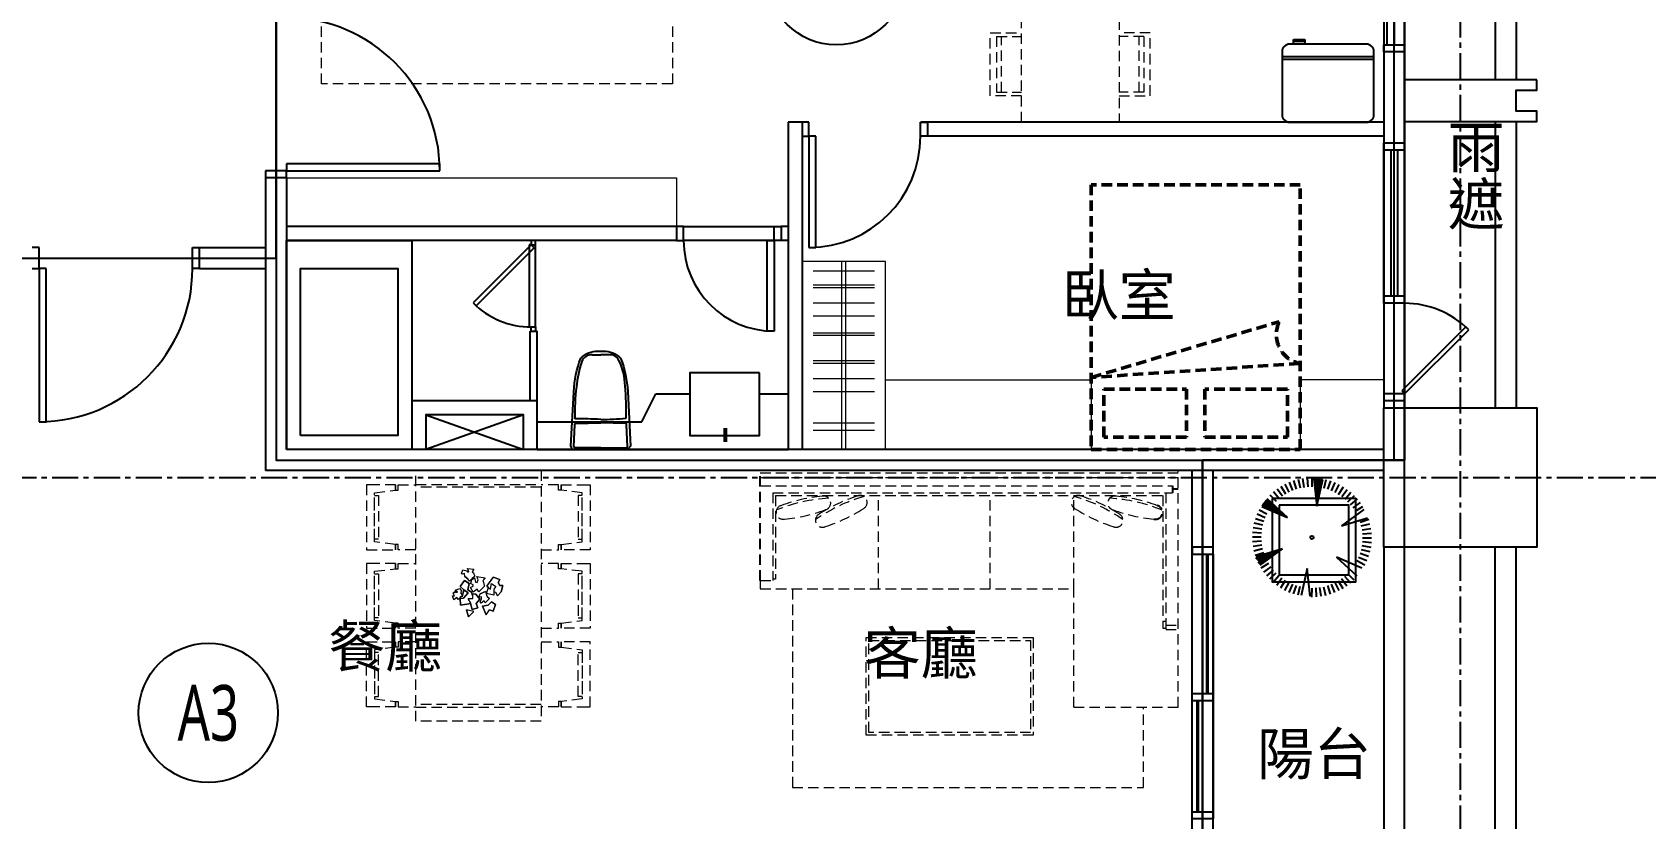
# Model space of a CAD drawing. Header units: millimetres. Extents: x -3377 to 119122, y -22007 to 15479.
# Drawn here: x 41881 to 43039, y 9084 to 9649 of the extents above; entities that cross this region are included whole.
import ezdxf
from ezdxf.enums import TextEntityAlignment as Align

# ---------------------------------------------------------------- set-up
doc = ezdxf.new("R2010")
doc.units = ezdxf.units.MM
doc.header["$LTSCALE"] = 150
doc.header["$MEASUREMENT"] = 0
for name, pattern in [('11', [0.15, 0.1, -0.05]), ('CENTER', [2, 1.25, -0.25, 0.25, -0.25]), ('HIDDEN', [0.375, 0.25, -0.125])]:
    doc.linetypes.add(name, pattern=pattern)
doc.layers.get('0').update_dxf_attribs({"plot": 0})
for name, color, linetype, plot in [('AREA', 3, 'Continuous', False), ('FUNITURE', 9, 'Continuous', False), ('S-ARCH', 252, 'Continuous', False)]:
    doc.layers.add(name, color=color, linetype=linetype, plot=plot)
for name, color, linetype in [('area3', 7, 'HIDDEN'), ('COL', 1, 'Continuous'), ('GRID', 5, 'CENTER'), ('OPEN', 4, 'Continuous'), ('PLANT', 3, 'Continuous'), ('SYM', 3, 'Continuous'), ('TEXT', 2, 'Continuous'), ('TOIL', 6, 'Continuous'), ('WALL', 2, 'Continuous'), ('WALL2', 3, 'Continuous'), ('WALL3', 4, 'Continuous'), ('景觀', 8, 'Continuous')]:
    doc.layers.add(name, color=color, linetype=linetype)
doc.styles.add('C1', font='', dxfattribs={"bigfont": 'japanese.shx'})
doc.styles.add('HH', font='')
doc.styles.add('HHV', font='')
doc.styles.get('C1').set_extended_font_data('微軟正黑體')
doc.styles.get('HH').set_extended_font_data('Microsoft JhengHei')
doc.styles.get('HHV').set_extended_font_data('@微軟正黑體')

# ---------------------------------------------------------------- blocks, each defined once
blk = doc.blocks.new('A$C69764756')
at = {"color": 252}
for p, q in [((1960, -139.5), (1960, -309.5)), ((1975, -139.5), (1975, -309.5)), ((1960, -339.5), (1960, -545)), ((1975, -339.5), (1975, -545)), ((1262.5, -550), (1192.5, -575)), ((1192.5, -550), (1262.5, -575))]:
    blk.add_line(p, q, dxfattribs=at)
for points in [[(1960, -1120), (1960, -645)], [(1975, -1120), (1975, -645)]]:
    blk.add_lwpolyline(points, dxfattribs=at)
at = {"layer": 'AREA', "color": 252}
blk.add_lwpolyline([(-872.5, -77.5), (-872.5, -347.5), (-792.5, -347.5), (-792.5, -1212.5), (-237.5, -1212.5), (-237.5, -1167.5), (352.5, -1167.5), (352.5, -827.5), (612.5, -827.5), (612.5, -852.5), (612.5, -1127.5), (770, -1127.5), (880, -1127.5), (880, -1212.5), (1887.5, -1212.5), (1887.5, -892.5), (1750, -892.5), (1750, -582.5), (1887.5, -582.5), (1887.5, -77.5)], dxfattribs=at)
for points in [[(1517.5, -77.5), (1517.5, 132.5), (1085, 132.5), (1085, -7.5), (1085, -437.5), (1085, -575), (1085, -582.5), (1750, -582.5), (1887.5, -582.5), (1887.5, -77.5), (1702.5, -77.5)], [(1895, -582.5), (1895, -545), (1895, -545), (1895, -80.00005), (1895, -80.00005), (1895, -70), (1702.5, -70), (1702.5, 132.5), (1085, 132.5), (1085, -582.5), (1895, -582.5), (1895, -545)], [(212.5, -92.5), (82.5, -92.5), (82.5, -7.5), (-142.5, -7.5), (-142.5, -447.5), (82.5, -447.5), (82.5, -422.5), (82.5, -317.5), (352.5, -317.5), (567.5, -317.5), (845, -317.5), (845, -437.5), (1085, -437.5), (1085, -7.5), (845, -7.5), (845, -92.5)], [(1895, -582.5), (1750, -582.5), (1750, -892.5), (1895, -892.5)]]:
    blk.add_lwpolyline(points, close=True, dxfattribs=at)
at = {"layer": 'area3', "color": 252}
blk.add_line((1895, -289.5), (1880, -289.5), dxfattribs=at)
at = {"layer": 'COL', "color": 252}
blk.add_lwpolyline([(1880, -545), (1990, -545), (1990, -645), (1880, -645)], close=True, dxfattribs=at)
at = {"layer": 'FUNITURE', "color": 252, "linetype": '11', "lineweight": 5, "ltscale": 0.5}
for p, q in [((1369.44621, -170), (1369.44621, -312.57194)), ((1620, -340), (1620, -210)), ((1690, -210), (1690, -340)), ((1117.5, -312.57194), (1117.5, -255)), ((1597.63186, -320.9812), (1597.63186, -275.9812)), ((1597.63186, -275.9812), (1620, -275.9812)), ((1712.36814, -275.9812), (1690, -275.9812)), ((1712.36814, -320.9812), (1712.36814, -275.9812)), ((1602.13186, -278.4562), (1602.13186, -318.51115)), ((1602.13186, -278.4562), (1620, -278.4562)), ((1605.60219, -318.51115), (1605.60219, -278.4562)), ((1707.86814, -278.4562), (1690, -278.4562)), ((1704.39781, -318.51115), (1704.39781, -278.4562)), ((1707.86814, -278.4562), (1707.86814, -318.51115)), ((1369.44621, -312.57194), (1117.5, -312.57194)), ((1620, -320.9812), (1597.63186, -320.9812)), ((1602.13186, -318.5062), (1620, -318.5062)), ((1707.86814, -318.5062), (1690, -318.5062)), ((1690, -320.9812), (1712.36814, -320.9812)), ((1620.07978, -340), (1620, -339.92022)), ((1690, -340), (1620, -340)), ((1732.5, -590), (1432.5, -590)), ((1732.49996, -760), (1732.5, -590)), ((1432.5, -591.62064), (1732.5, -591.62064)), ((1432.5, -594.96475), (1732.5, -594.96475)), ((1432.5, -601.07193), (1728.5, -601.07193)), ((1441.5, -606.07193), (1728.5, -606.07193)), ((1441.5, -606.07193), (1441.5, -669.07193)), ((1443.5, -608.07193), (1721.5, -608.07193)), ((1443.5, -608.07193), (1443.5, -667.92705)), ((1517.5, -675), (1517.5, -608.07193)), ((1597.5, -675), (1597.5, -608.07193)), ((1657.5, -675), (1657.5, -608.07193)), ((1721.5, -608.07193), (1721.5, -703.15126)), ((1723.5, -606.07193), (1723.5, -704.07193)), ((1432.5, -669.07193), (1432.5, -675)), ((1432.5, -669.07193), (1441.5, -669.07193)), ((1443.5, -667.92705), (1441.5, -667.92705)), ((1432.5, -675), (1657.5, -675)), ((1455.55379, -675), (1455.55379, -817.57193)), ((1657.5, -760), (1657.5, -675)), ((1721.49997, -698.15126), (1723.49997, -698.15126)), ((1721.5, -703.15126), (1723.5, -703.15126)), ((1723.49997, -701.07193), (1732.49997, -701.07193)), ((1723.5, -704.07193), (1732.5, -704.07193)), ((1508.46447, -780), (1508.46447, -710)), ((1508.46447, -710), (1628.46447, -710)), ((1510.46447, -778), (1510.46447, -712)), ((1510.46447, -712), (1626.46447, -712)), ((1626.46447, -712), (1626.46447, -778)), ((1628.46447, -710), (1628.46447, -780)), ((1657.5, -760), (1732.49996, -760)), ((1707.5, -817.57193), (1707.5, -760)), ((1628.46447, -780), (1508.46447, -780)), ((1626.46447, -778), (1510.46447, -778)), ((1455.55379, -817.57193), (1707.5, -817.57193))]:
    blk.add_line(p, q, dxfattribs=at)
at = {"layer": 'FUNITURE', "color": 252, "ltscale": 0.5}
for p, q in [((1807, -289.5), (1807, -334.5)), ((1867.5, -284), (1812.5, -284)), ((1815.32406, -280.7), (1823.3987, -280.7)), ((1815.32406, -284), (1815.32406, -280.7)), ((1823.3987, -282), (1815.32406, -282)), ((1823.3987, -280.7), (1823.3987, -284)), ((1873, -334.5), (1873, -289.5)), ((1807, -292.8), (1873, -292.8)), ((1807, -294.8618), (1873, -294.8618)), ((1880, -340), (1800, -339.99999)), ((1812.5, -340), (1867.5, -340))]:
    blk.add_line(p, q, dxfattribs=at)
at = {"layer": 'FUNITURE', "color": 252, "lineweight": 5, "ltscale": 0.5}
for p, q in [((1490.99999, -574.99684), (1490.99999, -439.99684)), ((1493.99999, -574.99684), (1493.99999, -439.99684))]:
    blk.add_line(p, q, dxfattribs=at)
at = {"layer": 'FUNITURE', "color": 252, "lineweight": 13, "ltscale": 0.5}
for p, q in [((1514.57653, -446.86229), (1470.42347, -446.86229)), ((1470.42347, -456.80327), (1514.57653, -456.80327)), ((1514.57653, -458.84876), (1470.42347, -458.84876)), ((1514.57653, -469.98934), (1470.42347, -469.98934)), ((1514.57653, -479.14082), (1470.42347, -479.14082)), ((1470.42347, -491.12729), (1514.57653, -491.12729)), ((1514.57653, -493.17278), (1470.42347, -493.17278)), ((1470.42347, -511.12729), (1514.57653, -511.12729)), ((1514.57653, -513.17278), (1470.42347, -513.17278)), ((1514.57653, -524.31336), (1470.42347, -524.31336)), ((1514.57653, -533.46484), (1470.42347, -533.46484)), ((1514.57653, -555.96484), (1470.42347, -555.96484)), ((1514.57653, -561.36229), (1470.42347, -561.36229))]:
    blk.add_line(p, q, dxfattribs=at)
at = {"layer": 'FUNITURE', "color": 252, "linetype": '11', "lineweight": 50, "ltscale": 0.5}
for p, q in [((1669.99971, -523.21133), (1804.99971, -483.21133)), ((1819.62471, -513.21133), (1669.99971, -523.21133))]:
    blk.add_line(p, q, dxfattribs=at)
at = {"layer": 'FUNITURE', "color": 252, "linetype": '11', "lineweight": 13, "ltscale": 0.5}
for p, q in [((1185.20902, -770), (1185.20902, -590)), ((1275.20902, -590), (1185.26744, -590)), ((1275.20902, -590), (1275.20902, -770)), ((1150, -600.31137), (1150, -646.89553)), ((1155.66091, -600.31137), (1150, -600.31137)), ((1170.75666, -600.31137), (1155.66091, -600.31137)), ((1170.75666, -600.31137), (1170.75666, -604.08531)), ((1170.75666, -604.08531), (1170.75666, -600.31137)), ((1172.64363, -600.31137), (1185.20902, -600.31137)), ((1172.64363, -604.08531), (1172.64363, -600.31137)), ((1185.20902, -600), (1275.20902, -600)), ((1275.20902, -602), (1185.26744, -602)), ((1287.77441, -600.31137), (1275.20902, -600.31137)), ((1287.77441, -604.08531), (1287.77441, -600.31137)), ((1289.66138, -600.31137), (1304.75713, -600.31137)), ((1289.66138, -600.31137), (1289.66138, -604.08531)), ((1289.66138, -604.08531), (1289.66138, -600.31137)), ((1304.75713, -600.31137), (1310.41803, -600.31137)), ((1310.41803, -600.31137), (1310.41803, -646.89553)), ((1155.66091, -605.97228), (1170.75666, -604.08531)), ((1155.66091, -641.23462), (1155.66091, -605.97228)), ((1155.66091, -639.34765), (1155.66091, -607.85925)), ((1155.66091, -607.85925), (1158.49136, -607.85925)), ((1158.49136, -607.85925), (1158.49136, -639.34765)), ((1170.75666, -604.08531), (1172.64363, -604.08531)), ((1289.66138, -604.08531), (1287.77441, -604.08531)), ((1304.75713, -605.97228), (1289.66138, -604.08531)), ((1301.92668, -607.85925), (1301.92668, -639.34765)), ((1304.75713, -607.85925), (1301.92668, -607.85925)), ((1304.75713, -641.23462), (1304.75713, -605.97228)), ((1304.75713, -639.34765), (1304.75713, -607.85925)), ((1150, -646.89553), (1170.75666, -646.89553)), ((1158.49136, -639.34765), (1155.66091, -639.34765)), ((1170.75666, -643.12159), (1155.66091, -641.23462)), ((1170.75666, -643.12159), (1170.75666, -646.89553)), ((1172.64363, -643.12159), (1170.75666, -643.12159)), ((1170.75666, -646.89553), (1170.75666, -643.12159)), ((1172.64363, -646.89553), (1172.64363, -643.12159)), ((1185.20902, -646.89553), (1172.64363, -646.89553)), ((1275.20902, -646.89553), (1287.77441, -646.89553)), ((1287.77441, -643.12159), (1289.66138, -643.12159)), ((1287.77441, -646.89553), (1287.77441, -643.12159)), ((1289.66138, -643.12159), (1304.75713, -641.23462)), ((1289.66138, -643.12159), (1289.66138, -646.89553)), ((1289.66138, -646.89553), (1289.66138, -643.12159)), ((1310.41803, -646.89553), (1289.66138, -646.89553)), ((1301.92668, -639.34765), (1304.75713, -639.34765)), ((1150, -656.70792), (1150, -703.29208)), ((1155.66091, -656.70792), (1150, -656.70792)), ((1170.75666, -656.70792), (1155.66091, -656.70792)), ((1170.75666, -656.70792), (1170.75666, -660.48186)), ((1170.75666, -660.48186), (1170.75666, -656.70792)), ((1172.64363, -656.70792), (1185.20902, -656.70792)), ((1172.64363, -660.48186), (1172.64363, -656.70792)), ((1287.77441, -656.70792), (1275.20902, -656.70792)), ((1287.77441, -660.48186), (1287.77441, -656.70792)), ((1289.66138, -656.70792), (1304.75713, -656.70792)), ((1289.66138, -656.70792), (1289.66138, -660.48186)), ((1289.66138, -660.48186), (1289.66138, -656.70792)), ((1304.75713, -656.70792), (1310.41803, -656.70792)), ((1310.41803, -656.70792), (1310.41803, -703.29208)), ((1155.66091, -662.36883), (1170.75666, -660.48186)), ((1155.66091, -697.63117), (1155.66091, -662.36883)), ((1155.66091, -695.7442), (1155.66091, -664.2558)), ((1155.66091, -664.2558), (1158.49136, -664.2558)), ((1158.49136, -664.2558), (1158.49136, -695.7442)), ((1170.75666, -660.48186), (1172.64363, -660.48186)), ((1220.34047, -668.99863), (1217.102, -673.25457)), ((1217.102, -673.25457), (1220.34047, -668.99863)), ((1218.18436, -663.83397), (1219.06548, -661.27408)), ((1218.18436, -663.83397), (1219.06548, -661.27408)), ((1218.58377, -664.52063), (1218.18436, -663.83397)), ((1218.58377, -664.52063), (1218.18436, -663.83397)), ((1220.296, -664.04532), (1218.58377, -664.52063)), ((1220.296, -664.04532), (1218.58377, -664.52063)), ((1219.06548, -661.27408), (1222.02825, -661.95243)), ((1219.06548, -661.27408), (1222.02825, -661.95243)), ((1220.43923, -666.18381), (1220.296, -664.04532)), ((1220.43923, -666.18381), (1220.296, -664.04532)), ((1223.6172, -671.09422), (1220.34047, -668.99863)), ((1220.34047, -668.99863), (1223.6172, -671.09422)), ((1222.65367, -667.8151), (1220.43923, -666.18381)), ((1220.43923, -666.18381), (1222.65367, -667.8151)), ((1222.02825, -661.95243), (1222.33935, -662.77067)), ((1222.02825, -661.95243), (1222.33935, -662.77067)), ((1222.30405, -660.40252), (1226.90984, -660.86428)), ((1223.36803, -662.76551), (1222.30405, -660.40252)), ((1222.30405, -660.40252), (1226.90984, -660.86428)), ((1223.36803, -662.76551), (1222.30405, -660.40252)), ((1222.33935, -662.77067), (1223.36803, -662.76551)), ((1222.33935, -662.77067), (1223.36803, -662.76551)), ((1223.82074, -669.52439), (1222.65367, -667.8151)), ((1223.82074, -669.52439), (1222.65367, -667.8151)), ((1222.70109, -675.65258), (1223.6172, -671.09422)), ((1223.6172, -671.09422), (1222.70109, -675.65258)), ((1225.78966, -667.60505), (1223.82074, -669.52439)), ((1225.16495, -668.61368), (1224.58845, -671.03946)), ((1226.45865, -672.00487), (1224.58845, -671.03946)), ((1226.45865, -672.00487), (1224.58845, -671.03946)), ((1225.16495, -668.61368), (1227.50884, -667.1739)), ((1225.16495, -668.61368), (1227.50884, -667.1739)), ((1226.90984, -660.86428), (1225.75042, -662.66075)), ((1226.90984, -660.86428), (1225.75042, -662.66075)), ((1225.75042, -662.66075), (1226.61915, -663.47154)), ((1225.75042, -662.66075), (1226.61915, -663.47154)), ((1227.43844, -666.06779), (1225.78966, -667.60505)), ((1226.61915, -663.47154), (1227.39087, -665.35756)), ((1226.61915, -663.47154), (1227.39087, -665.35756)), ((1227.39087, -665.35756), (1227.43844, -666.06779)), ((1227.39087, -665.35756), (1227.43844, -666.06779)), ((1227.50884, -667.1739), (1228.24774, -670.05141)), ((1227.50884, -667.1739), (1228.24774, -670.05141)), ((1228.24774, -670.05141), (1229.33707, -670.35934)), ((1228.24774, -670.05141), (1229.33707, -670.35934)), ((1230.07776, -668.59127), (1229.06119, -666.0448)), ((1229.06119, -666.0448), (1234.97058, -667.06831)), ((1230.07776, -668.59127), (1229.06119, -666.0448)), ((1229.06119, -666.0448), (1234.97058, -667.06831)), ((1229.33707, -670.35934), (1230.07776, -668.59127)), ((1229.33707, -670.35934), (1230.07776, -668.59127)), ((1234.97058, -667.06831), (1233.46927, -669.02167)), ((1234.97058, -667.06831), (1233.46927, -669.02167)), ((1233.46927, -669.02167), (1233.81817, -670.43987)), ((1233.46927, -669.02167), (1233.81817, -670.43987)), ((1233.81817, -670.43987), (1234.35977, -672.55123)), ((1233.81817, -670.43987), (1234.35977, -672.55123)), ((1240.94197, -666.51928), (1236.1739, -672.98543)), ((1236.1739, -672.98543), (1240.94197, -666.51928)), ((1238.87248, -675.10352), (1239.60757, -671.07626)), ((1239.60757, -671.07626), (1242.77066, -673.37704)), ((1245.50264, -668.32088), (1240.94197, -666.51928)), ((1240.94197, -666.51928), (1245.50264, -668.32088)), ((1244.48839, -670.3211), (1245.50264, -668.32088)), ((1245.50264, -668.32088), (1244.48839, -670.3211)), ((1245.51589, -672.46073), (1244.48839, -670.3211)), ((1244.48839, -670.3211), (1245.51589, -672.46073)), ((1289.66138, -660.48186), (1287.77441, -660.48186)), ((1304.75713, -662.36883), (1289.66138, -660.48186)), ((1301.92668, -664.2558), (1301.92668, -695.7442)), ((1304.75713, -664.2558), (1301.92668, -664.2558)), ((1304.75713, -697.63117), (1304.75713, -662.36883)), ((1304.75713, -695.7442), (1304.75713, -664.2558)), ((1211.7069, -680.08729), (1213.03421, -680.00082)), ((1211.7069, -680.08729), (1213.03421, -680.00082)), ((1212.67604, -682.81324), (1211.7069, -680.08729)), ((1212.67604, -682.81324), (1211.7069, -680.08729)), ((1213.87419, -676.80159), (1212.19537, -678.13626)), ((1212.19537, -678.13626), (1213.87419, -676.80159)), ((1213.03421, -680.00082), (1212.19537, -678.13626)), ((1213.03421, -680.00082), (1212.19537, -678.13626)), ((1214.76525, -681.27603), (1212.67604, -682.81324)), ((1214.76525, -681.27603), (1212.67604, -682.81324)), ((1213.6594, -675.8119), (1217.02102, -674.66265)), ((1213.6594, -675.8119), (1217.02102, -674.66265)), ((1215.32368, -677.3287), (1213.6594, -675.8119)), ((1215.32368, -677.3287), (1213.6594, -675.8119)), ((1213.87419, -676.80159), (1213.88601, -677.54841)), ((1213.87419, -676.80159), (1213.88601, -677.54841)), ((1213.88601, -677.54841), (1215.32368, -677.3287)), ((1213.88601, -677.54841), (1215.32368, -677.3287)), ((1215.67757, -682.61219), (1214.76525, -681.27603)), ((1215.67757, -682.61219), (1214.76525, -681.27603)), ((1217.2167, -681.11183), (1215.67757, -682.61219)), ((1217.2167, -681.11183), (1215.67757, -682.61219)), ((1217.02102, -674.66265), (1218.10655, -676.58221)), ((1217.02102, -674.66265), (1218.10655, -676.58221)), ((1217.102, -673.25457), (1219.68674, -675.57257)), ((1219.68674, -675.57257), (1217.102, -673.25457)), ((1218.50557, -679.91013), (1217.2167, -681.11183)), ((1217.86114, -680.51098), (1217.2167, -681.11183)), ((1219.63636, -681.56664), (1217.21721, -681.91313)), ((1217.21721, -681.91313), (1219.63636, -681.56664)), ((1217.21721, -681.91313), (1217.41138, -686.61515)), ((1217.41138, -686.61515), (1217.21721, -681.91313)), ((1218.10655, -676.58221), (1217.48311, -677.8083)), ((1217.48311, -677.8083), (1218.46838, -679.35493)), ((1218.65859, -680.66673), (1217.86114, -680.51098)), ((1218.65859, -680.66673), (1217.86114, -680.51098)), ((1218.46838, -679.35493), (1218.50557, -679.91013)), ((1218.65859, -680.66673), (1219.68674, -675.57257)), ((1219.68674, -675.57257), (1218.65859, -680.66673)), ((1221.32352, -679.65477), (1219.63636, -681.56664)), ((1219.63636, -681.56664), (1221.32352, -679.65477)), ((1219.68674, -675.57257), (1222.84984, -677.87335)), ((1222.84984, -677.87335), (1219.68674, -675.57257)), ((1222.84984, -677.87335), (1221.32352, -679.65477)), ((1221.32352, -679.65477), (1222.84984, -677.87335)), ((1225.2829, -677.43461), (1222.70109, -675.65258)), ((1222.70109, -675.65258), (1225.2829, -677.43461)), ((1222.85431, -682.06488), (1226.1249, -681.84581)), ((1226.00945, -681.85355), (1222.85431, -682.06488)), ((1224.6979, -685.59293), (1222.85431, -682.06488)), ((1222.85431, -682.06488), (1224.6979, -685.59293)), ((1224.56865, -673.92864), (1226.50168, -672.9798)), ((1224.56865, -673.92864), (1226.50168, -672.9798)), ((1226.56373, -677.26652), (1224.56865, -673.92864)), ((1226.05108, -679.73478), (1225.2829, -677.43461)), ((1225.2829, -677.43461), (1226.05108, -679.73478)), ((1226.07229, -678.65562), (1226.00945, -681.85355)), ((1226.05108, -679.73478), (1226.07229, -678.65562)), ((1228.30797, -678.81306), (1226.07229, -678.65562)), ((1226.07229, -678.65562), (1228.30797, -678.81306)), ((1229.30367, -675.17421), (1226.45114, -677.27306)), ((1229.30367, -675.17421), (1226.45114, -677.27306)), ((1226.50168, -672.9798), (1226.45865, -672.00487)), ((1231.3075, -682.28615), (1228.30797, -678.81306)), ((1228.30797, -678.81306), (1231.3075, -682.28615)), ((1228.70555, -685.36479), (1231.3075, -682.28615)), ((1231.3075, -682.28615), (1228.70555, -685.36479)), ((1230.5493, -676.99856), (1229.30367, -675.17421)), ((1230.5493, -676.99856), (1229.30367, -675.17421)), ((1232.65077, -674.95002), (1230.5493, -676.99856)), ((1232.65077, -674.95002), (1230.5493, -676.99856)), ((1230.7612, -680.49699), (1231.44998, -678.4959)), ((1230.7612, -680.49699), (1231.44998, -678.4959)), ((1231.07342, -681.03376), (1230.7612, -680.49699)), ((1231.07342, -681.03376), (1230.7612, -680.49699)), ((1232.41189, -680.66221), (1231.07342, -681.03376)), ((1232.41189, -680.66221), (1231.07342, -681.03376)), ((1235.44056, -676.83133), (1231.44998, -678.4959)), ((1231.44998, -678.4959), (1235.44056, -676.83133)), ((1231.56602, -684.353), (1232.52386, -682.33389)), ((1231.56602, -684.353), (1232.52386, -682.33389)), ((1232.52386, -682.33389), (1232.41189, -680.66221)), ((1232.52386, -682.33389), (1232.41189, -680.66221)), ((1234.41054, -673.30927), (1232.65077, -674.95002)), ((1234.41054, -673.30927), (1232.65077, -674.95002)), ((1234.35977, -672.55123), (1234.41054, -673.30927)), ((1234.35977, -672.55123), (1234.41054, -673.30927)), ((1235.44056, -676.83133), (1236.15221, -679.29631)), ((1235.44056, -676.83133), (1236.15221, -679.29631)), ((1236.00867, -678.18956), (1237.52319, -674.04447)), ((1236.00867, -678.18956), (1237.52319, -674.04447)), ((1241.37211, -679.49379), (1236.00867, -678.18956)), ((1236.15221, -679.29631), (1236.50162, -680.38827)), ((1236.15221, -679.29631), (1236.50162, -680.38827)), ((1236.1739, -672.98543), (1238.87248, -675.10352)), ((1237.52319, -674.04447), (1236.1739, -672.98543)), ((1236.50162, -680.38827), (1237.95804, -681.688)), ((1236.50162, -680.38827), (1237.95804, -681.688)), ((1237.99523, -682.24319), (1236.70636, -683.44489)), ((1237.99523, -682.24319), (1236.70636, -683.44489)), ((1237.95804, -681.688), (1237.99523, -682.24319)), ((1237.95804, -681.688), (1237.99523, -682.24319)), ((1242.77066, -673.37704), (1241.24435, -675.15845)), ((1241.24435, -675.15845), (1241.37211, -679.49379)), ((1242.77514, -677.56857), (1241.30823, -677.32612)), ((1242.77514, -677.56857), (1241.30823, -677.32612)), ((1241.30823, -677.32612), (1241.37211, -679.49379)), ((1242.77514, -677.56857), (1243.88093, -680.01338)), ((1243.88093, -680.01338), (1242.77514, -677.56857)), ((1243.88093, -680.01338), (1246.57103, -677.03241)), ((1246.57103, -677.03241), (1243.88093, -680.01338)), ((1247.79487, -672.45987), (1245.51589, -672.46073)), ((1245.51589, -672.46073), (1247.79487, -672.45987)), ((1246.57103, -677.03241), (1247.79487, -672.45987)), ((1247.79487, -672.45987), (1246.57103, -677.03241)), ((1217.41138, -686.61515), (1224.6979, -685.59293)), ((1224.6979, -685.59293), (1217.41138, -686.61515)), ((1223.1254, -695.0365), (1221.78438, -689.95797)), ((1221.78438, -689.95797), (1223.1254, -695.0365)), ((1226.84325, -691.29174), (1221.78438, -689.95797)), ((1226.84325, -691.29174), (1223.1254, -695.0365)), ((1223.1254, -695.0365), (1226.84325, -691.29174)), ((1224.66346, -685.55778), (1225.68417, -689.83152)), ((1225.68417, -689.83152), (1224.66346, -685.55778)), ((1225.68417, -689.83152), (1229.83333, -688.71054)), ((1229.83333, -688.71054), (1225.68417, -689.83152)), ((1229.83333, -688.71054), (1228.70555, -685.36479)), ((1228.70555, -685.36479), (1229.83333, -688.71054)), ((1232.16569, -685.1463), (1231.56602, -684.353)), ((1232.16569, -685.1463), (1231.56602, -684.353)), ((1234.25491, -683.60909), (1232.16569, -685.1463)), ((1234.25491, -683.60909), (1232.16569, -685.1463)), ((1237.15275, -686.74163), (1233.25853, -687.43729)), ((1233.25853, -687.43729), (1237.15275, -686.74163)), ((1233.25853, -687.43729), (1235.79256, -693.49887)), ((1235.79256, -693.49887), (1233.25853, -687.43729)), ((1235.16722, -684.94526), (1234.25491, -683.60909)), ((1235.16722, -684.94526), (1234.25491, -683.60909)), ((1236.70636, -683.44489), (1235.16722, -684.94526)), ((1236.70636, -683.44489), (1235.16722, -684.94526)), ((1235.79256, -693.49887), (1238.28847, -690.01836)), ((1239.60603, -684.19924), (1237.15275, -686.74163)), ((1237.15275, -686.74163), (1239.60603, -684.19924)), ((1238.28847, -690.01836), (1240.90914, -691.01873)), ((1240.90914, -691.01873), (1238.28847, -690.01836)), ((1242.52574, -686.13768), (1239.60603, -684.19924)), ((1239.60603, -684.19924), (1242.52574, -686.13768)), ((1240.90914, -691.01873), (1242.52574, -686.13768)), ((1242.52574, -686.13768), (1240.90914, -691.01873)), ((1150, -703.29208), (1170.75666, -703.29208)), ((1158.49136, -695.7442), (1155.66091, -695.7442)), ((1170.75666, -699.51814), (1155.66091, -697.63117)), ((1170.75666, -699.51814), (1170.75666, -703.29208)), ((1172.64363, -699.51814), (1170.75666, -699.51814)), ((1170.75666, -703.29208), (1170.75666, -699.51814)), ((1172.64363, -703.29208), (1172.64363, -699.51814)), ((1185.20902, -703.29208), (1172.64363, -703.29208)), ((1275.20902, -703.29208), (1287.77441, -703.29208)), ((1287.77441, -699.51814), (1289.66138, -699.51814)), ((1287.77441, -703.29208), (1287.77441, -699.51814)), ((1289.66138, -699.51814), (1304.75713, -697.63117)), ((1289.66138, -699.51814), (1289.66138, -703.29208)), ((1289.66138, -703.29208), (1289.66138, -699.51814)), ((1310.41803, -703.29208), (1289.66138, -703.29208)), ((1301.92668, -695.7442), (1304.75713, -695.7442)), ((1150, -759.68863), (1150, -713.10447)), ((1150, -713.10447), (1170.75666, -713.10447)), ((1170.75666, -716.87841), (1155.66091, -718.76538)), ((1170.75666, -716.87841), (1170.75666, -713.10447)), ((1170.75666, -713.10447), (1170.75666, -716.87841)), ((1172.64363, -716.87841), (1170.75666, -716.87841)), ((1185.20902, -713.10447), (1172.64363, -713.10447)), ((1172.64363, -713.10447), (1172.64363, -716.87841)), ((1275.20902, -713.10447), (1287.77441, -713.10447)), ((1287.77441, -713.10447), (1287.77441, -716.87841)), ((1287.77441, -716.87841), (1289.66138, -716.87841)), ((1310.41803, -713.10447), (1289.66138, -713.10447)), ((1289.66138, -716.87841), (1289.66138, -713.10447)), ((1289.66138, -713.10447), (1289.66138, -716.87841)), ((1289.66138, -716.87841), (1304.75713, -718.76538)), ((1310.41803, -759.68863), (1310.41803, -713.10447)), ((1155.66091, -718.76538), (1155.66091, -754.02772)), ((1155.66091, -720.65235), (1155.66091, -752.14075)), ((1158.49136, -720.65235), (1155.66091, -720.65235)), ((1158.49136, -752.14075), (1158.49136, -720.65235)), ((1301.92668, -752.14075), (1301.92668, -720.65235)), ((1301.92668, -720.65235), (1304.75713, -720.65235)), ((1304.75713, -718.76538), (1304.75713, -754.02772)), ((1304.75713, -720.65235), (1304.75713, -752.14075)), ((1155.66091, -752.14075), (1158.49136, -752.14075)), ((1304.75713, -752.14075), (1301.92668, -752.14075)), ((1155.66091, -759.68863), (1150, -759.68863)), ((1155.66091, -754.02772), (1170.75666, -755.91469)), ((1170.75666, -759.68863), (1155.66091, -759.68863)), ((1170.75666, -755.91469), (1172.64363, -755.91469)), ((1170.75666, -759.68863), (1170.75666, -755.91469)), ((1170.75666, -755.91469), (1170.75666, -759.68863)), ((1172.64363, -755.91469), (1172.64363, -759.68863)), ((1172.64363, -759.68863), (1185.20902, -759.68863)), ((1185.20902, -760), (1275.20902, -760)), ((1275.20902, -758), (1185.26744, -758)), ((1287.77441, -759.68863), (1275.20902, -759.68863)), ((1287.77441, -755.91469), (1287.77441, -759.68863)), ((1289.66138, -755.91469), (1287.77441, -755.91469)), ((1304.75713, -754.02772), (1289.66138, -755.91469)), ((1289.66138, -759.68863), (1289.66138, -755.91469)), ((1289.66138, -755.91469), (1289.66138, -759.68863)), ((1289.66138, -759.68863), (1304.75713, -759.68863)), ((1304.75713, -759.68863), (1310.41803, -759.68863)), ((1275.20902, -770), (1185.20902, -770))]:
    blk.add_line(p, q, dxfattribs=at)
at = {"layer": 'FUNITURE', "color": 252, "linetype": '11', "ltscale": 0.5}
for p, q in [((1432.5, -669.07193), (1432.5, -590)), ((1728.5, -601.07193), (1728.5, -606.07193)), ((1728.5, -603.07193), (1732.5, -603.07193))]:
    blk.add_line(p, q, dxfattribs=at)
at = {"layer": 'FUNITURE', "color": 252, "lineweight": 5}
blk.add_lwpolyline([(1372.5, -380), (1372.5, -415), (1092.5, -415), (1092.5, -380)], close=True, dxfattribs=at)
at = {"layer": 'FUNITURE', "color": 252, "linetype": '11', "lineweight": 50, "ltscale": 0.5}
blk.add_lwpolyline([(1669.99971, -574.99684), (1819.99971, -574.99684), (1819.99971, -384.99684), (1669.99971, -384.99684), (1669.99971, -574.99684)], dxfattribs=at)
at = {"layer": 'FUNITURE', "color": 252, "lineweight": 5, "ltscale": 0.5}
for points in [[(1462.5, -439.99684), (1462.5, -574.99684), (1522.5, -574.99684), (1522.5, -439.99684)], [(1522.5, -524.99684), (1669.99971, -524.99684), (1669.99971, -574.99684), (1522.5, -574.99684)], [(1880, -575), (1880, -525), (1819.99971, -524.99684), (1819.99971, -574.99684)]]:
    blk.add_lwpolyline(points, close=True, dxfattribs=at)
at = {"layer": 'FUNITURE', "color": 252, "linetype": '11', "lineweight": 50, "ltscale": 0.5}
for points in [[(1679.16257, -566.01149), (1679.16257, -531.61332), (1738.33684, -531.61332), (1738.33684, -566.01149)], [(1810.83684, -566.01149), (1810.83684, -531.61332), (1751.66257, -531.61332), (1751.66257, -566.01149)]]:
    blk.add_lwpolyline(points, close=True, dxfattribs=at)
at = {"layer": 'FUNITURE', "color": 252, "ltscale": 0.5}
for centre, start, end in [((1812.5, -289.5), 89.99999516, 179.99999517), ((1867.5, -289.5), 359.99999517, 89.99999516), ((1812.5, -334.5), 179.99999517, 269.99999516), ((1867.5, -334.5), 269.99999516, 359.99999517)]:
    blk.add_arc(centre, 5.5, start, end, dxfattribs=at)
at = {"layer": 'FUNITURE', "color": 252, "linetype": '11', "lineweight": 50, "ltscale": 0.5}
blk.add_arc((1824.25497, -492.38923), 21.33071, 154.51547753, 257.46299041, dxfattribs=at)
at = {"layer": 'FUNITURE', "color": 252, "linetype": '11', "lineweight": 5, "ltscale": 0.5}
for centre, radius, start, end in [((1487.54521, -722.78417), 113, 92.9555158, 112.63374078), ((1487.14595, -721.02608), 113, 95.16647862, 110.42277796), ((1537.21712, -717.68245), 113, 105.47817621, 125.1564012), ((1536.44617, -716.05275), 113, 107.68913904, 122.94543837), ((1478.0776, -613.36102), 5, 282.79462829, 102.79462829), ((1504.24899, -612.91526), 5, 295.31728871, 115.31728871), ((1660.75101, -612.91526), 5, 64.68271129, 244.68271129), ((1627.78288, -717.68245), 113, 54.8435988, 74.52182379), ((1628.55383, -716.05275), 113, 57.05456163, 72.31086096), ((1686.9224, -613.36102), 5, 77.20537171, 257.20537171), ((1677.45479, -722.78417), 113, 67.36625921, 87.0444842), ((1677.85405, -721.02608), 113, 69.57722204, 84.83352138), ((1448.82249, -620.00473), 5, 102.79462829, 282.79462829), ((1439.75414, -512.33967), 113, 275.16647862, 290.42277796), ((1477.13038, -625.74418), 5, 115.31728871, 295.31728871), ((1444.93321, -522.60669), 113, 287.68913904, 302.94543837), ((1720.06679, -522.60669), 113, 237.05456163, 252.31086096), ((1687.86962, -625.74418), 5, 244.68271129, 64.68271129), ((1725.24586, -512.33967), 113, 249.57722204, 264.83352138), ((1716.17751, -620.00473), 5, 257.20537171, 77.20537171)]:
    blk.add_arc(centre, radius, start, end, dxfattribs=at)
at = {"layer": 'FUNITURE', "color": 252, "linetype": '11', "ltscale": 0.5}
blk.add_arc((1716.1775, -620.00473), 5, 257.20536031, 77.20536031, dxfattribs=at)
at = {"layer": 'GRID', "color": 252, "ltscale": 0.1}
for p, q in [((1935, -1269.17596), (1935, 1401.15945)), ((-1355.7411, -595), (2435.98217, -595))]:
    blk.add_line(p, q, dxfattribs=at)
at = {"layer": 'OPEN', "color": 252, "linetype": 'Continuous'}
for p, q in [((1880, -154.5), (1880, -284.5)), ((1887.5, -154.5), (1887.5, -284.5)), ((1895, -284.5), (1895, -154.5)), ((1882.5, -284.5), (1882.5, -217)), ((1880, -289.5), (1880, -284.5)), ((1880, -284.5), (1895, -284.5)), ((1895, -284.5), (1895, -289.5)), ((1467.4997, -340), (1462.4997, -340)), ((1467.4997, -350), (1467.4997, -340)), ((1547.4997, -350), (1547.4997, -340)), ((1547.4997, -340), (1552.4997, -340)), ((1462.4997, -350), (1467.4997, -350)), ((1467.4997, -350), (1467.4997, -430)), ((1472.4997, -350), (1467.4997, -350)), ((1472.4997, -430), (1472.4997, -350)), ((1552.4997, -350), (1547.4997, -350)), ((1202.5, -370), (1092.5, -370)), ((1092.5, -370), (1092.5, -375)), ((1202.5, -375), (1202.5, -370)), ((1092.5, -375), (1077.5, -375)), ((1077.5, -375), (1077.5, -380)), ((1092.5, -380), (1092.5, -375)), ((1092.5, -375), (1202.5, -375)), ((1377.5, -415), (1372.5, -415)), ((1377.5, -425), (1377.5, -415)), ((1377.5, -415), (1442.5, -415)), ((1442.5, -425), (1442.5, -415)), ((1442.5, -415), (1447.5, -415)), ((1372.5, -425), (1377.5, -425)), ((1442.5, -425), (1377.5, -425)), ((1437.5, -490), (1437.5, -425)), ((1437.5, -425), (1442.5, -425)), ((1447.5, -425), (1442.5, -425)), ((1442.5, -425), (1442.5, -490)), ((915, -430), (910, -430)), ((915, -445), (915, -430)), ((1025, -445), (1025, -430)), ((1025, -430), (1030, -430)), ((1467.4997, -430), (1472.4997, -430)), ((910, -445), (915, -445)), ((915, -445), (915, -555)), ((920, -445), (915, -445)), ((920, -555), (920, -445)), ((1030, -445), (1025, -445)), ((1442.5, -490), (1437.5, -490)), ((915, -555), (920, -555)), ((1742.5, -645), (1742.5, -650)), ((1757.5, -650), (1757.5, -645)), ((1742.5, -650), (1757.5, -650)), ((1742.5, -835), (1742.5, -650)), ((1753, -750), (1753, -650)), ((1754, -750), (1754, -650)), ((1757.5, -650), (1757.5, -835)), ((1742.5, -750), (1757.5, -750)), ((1750, -755), (1750, -750)), ((1750, -750), (1753, -750)), ((1742.5, -755), (1757.5, -755)), ((1746, -835), (1746, -755)), ((1747, -835), (1747, -755)), ((1747, -755), (1750, -755)), ((1750, -835), (1750, -755)), ((1742.5, -840), (1742.5, -835)), ((1742.5, -835), (1757.5, -835)), ((1757.5, -835), (1757.5, -840))]:
    blk.add_line(p, q, dxfattribs=at)
at = {"layer": 'OPEN', "color": 252, "lineweight": -2}
for p, q in [((1880, -360, 1.07354), (1880, -355, 1.07354)), ((1895, -355, 1.07354), (1895, -360, 1.07354)), ((1880, -465, 1.07354), (1880, -360, 1.07354)), ((1895, -360, 1.07354), (1880, -360, 1.07354)), ((1885, -360, 1.07354), (1885, -465, 1.07354)), ((1890, -360, 1.07354), (1890, -465, 1.07354)), ((1895, -360, 1.07354), (1895, -465, 1.07354)), ((1895, -465, 1.07354), (1880, -465, 1.07354)), ((1880, -465, 1.07354), (1880, -470, 1.07354)), ((1895, -470, 1.07354), (1895, -465, 1.07354))]:
    blk.add_line(p, q, dxfattribs=at)
at = {"layer": 'OPEN', "color": 252, "linetype": 'Continuous', "lineweight": -2}
for p, q in [((1880, -470, 1.07354), (1880, -465, 1.07354)), ((1895, -470, 1.07354), (1880, -470, 1.07354)), ((1880, -470, 1.07354), (1880, -535, 1.07354)), ((1895, -465, 1.07354), (1895, -470, 1.07354)), ((1895, -535, 1.07354), (1895, -470, 1.07354)), ((1938.84062, -486.91674, 1.07354), (1892.87868, -532.87868, 1.07354)), ((1895, -535, 1.07354), (1940.96194, -489.03806, 1.07354)), ((1940.96194, -489.03806, 1.07354), (1938.84062, -486.91674, 1.07354)), ((1895, -535, 1.07354), (1880, -535, 1.07354)), ((1880, -535, 1.07354), (1880, -540, 1.07354)), ((1892.87868, -532.87868, 1.07354), (1895, -535, 1.07354)), ((1895, -540, 1.07354), (1895, -535, 1.07354))]:
    blk.add_line(p, q, dxfattribs=at)
at = {"layer": 'OPEN', "color": 252, "linetype": 'Continuous'}
for centre, radius, start, end in [((1092.5, -375), 110, 0, 90), ((1467.4997, -350), 80, 270, 0), ((1442.5, -425), 65, 180, 270), ((915, -445), 110, 270, 0)]:
    blk.add_arc(centre, radius, start, end, dxfattribs=at)
at = {"layer": 'OPEN', "color": 252, "linetype": 'Continuous', "lineweight": -2}
blk.add_arc((1895, -535, 1.07354), 65, 45, 90, dxfattribs=at)
at = {"layer": 'PLANT', "color": 252, "lineweight": -2}
for points in [[(1800, -610), (1800, -670), (1860, -670), (1860, -610)], [(1805, -615), (1805, -665), (1855, -665), (1855, -615)]]:
    blk.add_lwpolyline(points, close=True, dxfattribs=at)
at = {"layer": 'SYM', "color": 252}
for centre in [(1487.1181, -234.50504), (1036.37212, -763.98746)]:
    blk.add_circle(centre, 50, dxfattribs=at)
at = {"layer": 'TOIL', "color": 252, "linetype": 'Continuous'}
for p, q in [((1268.12105, -428), (1226.40175, -469.7193)), ((1266.62105, -428), (1266.62105, -487)), ((1268.12105, -425), (1268.12105, -428)), ((1268.12105, -428), (1271.12105, -428)), ((1270.24237, -430.12132), (1268.12105, -428)), ((1271.12105, -428), (1271.12105, -425)), ((1271.12105, -487), (1271.12105, -428)), ((1228.52307, -471.84062), (1270.24237, -430.12132)), ((1226.40175, -469.7193), (1228.52307, -471.84062)), ((1268.12105, -490), (1268.12105, -487)), ((1268.12105, -487), (1271.12105, -487)), ((1271.12105, -487), (1271.12105, -490))]:
    blk.add_line(p, q, dxfattribs=at)
at = {"layer": 'TOIL', "color": 252}
for p, q in [((1268.12105, -428), (1266.62105, -428)), ((1267.5, -490), (1272.5, -490)), ((1267.5, -540), (1267.5, -490)), ((1272.5, -540), (1272.5, -490)), ((1311.8013, -507), (1317.9964, -507)), ((1324.1915, -507), (1317.9964, -507)), ((1347.5, -555), (1357.5, -535)), ((1357.5, -535), (1382, -535)), ((1432, -535), (1452.5, -535)), ((1452.5, -535), (1452.5, -575)), ((1272.5, -555), (1347.5, -555)), ((1272.5, -575), (1452.5, -575))]:
    blk.add_line(p, q, dxfattribs=at)
blk.add_lwpolyline([(1092.5, -575), (1092.5, -425), (1182.5, -425), (1182.5, -575), (1092.5, -575)], dxfattribs=at)
for points in [[(1102.5, -565), (1102.5, -445), (1172.5, -445), (1172.5, -565)], [(1432, -520), (1382, -520), (1382, -565), (1432, -565)]]:
    blk.add_lwpolyline(points, close=True, dxfattribs=at)
blk.add_lwpolyline([(1320.04817, -504.38042, -0.1944590669), (1332.32145, -509.34132, -0.0759603449), (1337.36141, -533.29356), (1339.4964, -572.50611), (1337.25666, -575), (1297.74334, -575), (1296.4964, -572.50611), (1298.61933, -533.51507, -0.0759603449), (1303.67135, -509.34132, -0.1944590669), (1315.94463, -504.38042)], format="xyb", close=True, dxfattribs=at)
for points in [[(1317.9964, -573.73262), (1299.59469, -573.73262, -0.3326744418), (1298.80623, -573.14273), (1299.4078, -557.023, -0.2718762158), (1299.89256, -556.26374, -0.0136128658), (1317.9964, -555.88411, -43.1728718745)], [(1317.9964, -573.73262), (1336.39811, -573.73262, 0.3326744418), (1337.18657, -573.14273), (1336.585, -557.023, 0.2718762158), (1336.10024, -556.26374, 0.0136128658), (1317.9964, -555.88411, 43.1728718745)]]:
    blk.add_lwpolyline(points, format="xyb", dxfattribs=at)
at = {"layer": 'TOIL', "color": 252, "const_width": 3}
blk.add_lwpolyline([(1407.5, -559.54324), (1407.5, -569.65481)], dxfattribs=at)
at = {"layer": 'TOIL', "color": 252, "linetype": 'Continuous'}
blk.add_arc((1268.12105, -428), 59, 224.99999999, 269.99999999, dxfattribs=at)
at = {"layer": 'TOIL', "color": 252}
for centre, radius, start, end in [((1311.06132, -513.88883), 6.92846, 83.86895006, 162.5206406), ((1324.99803, -513.57556), 6.62484, 22.8810398, 96.99270106), ((1379.76004, -537.33417), 79.51591, 161.27523521, 174.75879944), ((1295.13657, -529.2402), 40.32615, 359.73881645, 26.89291112), ((1462.57493, -549.52958), 163.16286, 173.15050411, 181.16904943), ((1163.28236, -546.97162), 173.07181, 358.21136437, 5.81916799), ((1294.53526, -1137.90529), 585.06742, 87.70182893, 89.51908077), ((1320.94391, -431.85773), 121.48649, 268.60975297, 277.24736873)]:
    blk.add_arc(centre, radius, start, end, dxfattribs=at)
at = {"layer": 'WALL', "color": 252}
for p, q in [((1895, -70), (1895, -545)), ((1880, -85), (1880, -545)), ((1895, -355, 1.07354), (1880, -355, 1.07354)), ((1077.5, -380), (1077.5, -590)), ((1092.5, -380), (1077.5, -380)), ((1092.5, -380), (1092.5, -575)), ((1030, -430), (1077.5, -430)), ((1030, -445), (1030, -430)), ((1030, -445), (1077.5, -445)), ((1895, -540, 1.07354), (1880, -540, 1.07354)), ((1880, -575), (1092.5, -575)), ((1880, -590), (1077.5, -590)), ((1757.5, -645), (1742.5, -645)), ((1757.5, -840), (1742.5, -840))]:
    blk.add_line(p, q, dxfattribs=at)
blk.add_lwpolyline([(1990, -309.5), (1895, -309.5), (1895, -339.5), (1990, -339.5), (1990, -332), (1975, -332), (1975, -317), (1990, -317)], close=True, dxfattribs=at)
for points in [[(1880, -1120), (1880, -900), (1742.5, -900), (1742.5, -590)], [(1895, -1120), (1895, -885), (1757.5, -885), (1757.5, -590)]]:
    blk.add_lwpolyline(points, dxfattribs=at)
at = {"layer": 'WALL2', "color": 252}
for p, q in [((1452.5, -340), (1452.5, -575)), ((1462.5, -340), (1452.5, -340)), ((1462.5, -340), (1462.5, -575)), ((1880.00002, -340), (1547.83177, -340)), ((1552.4997, -340), (1552.4997, -350)), ((1880.00002, -350), (1552.4997, -350)), ((1372.5, -415), (1092.5, -415)), ((1372.5, -415), (1372.5, -425)), ((1452.5, -415), (1447.5, -415)), ((1447.5, -415), (1447.5, -425)), ((1372.5, -425), (1092.5, -425)), ((1452.5, -425), (1447.5, -425))]:
    blk.add_line(p, q, dxfattribs=at)
for points in [[(1272.5, -575), (1272.5, -540), (1182.5, -540), (1182.5, -575)], [(1262.5, -575), (1262.5, -550), (1192.5, -550), (1192.5, -575)]]:
    blk.add_lwpolyline(points, dxfattribs=at)
at = {"layer": 'WALL3', "color": 252}
for p, q in [((1880, -645), (1880, -885)), ((1895, -880), (1895, -645))]:
    blk.add_line(p, q, dxfattribs=at)
at = {"layer": '景觀', "color": 252}
for p, q in [((1809.66641, -606.95003), (1806.33775, -601.45225)), ((1812.16411, -605.56878), (1809.27707, -599.82678)), ((1814.76249, -604.38775), (1812.33486, -598.43694)), ((1817.44552, -603.41423), (1815.49227, -597.29129)), ((1820.19666, -602.65422), (1818.72983, -596.39691)), ((1822.99895, -602.1124), (1822.02758, -595.75929)), ((1825.83511, -601.79212), (1825.3652, -595.38238)), ((1828.68766, -601.69534), (1828.7221, -595.2685)), ((1829.72024, -595.8903), (1831.96471, -615.6325)), ((1830.24672, -596.66759), (1834.8718, -601.19577)), ((1830.41696, -598.24311), (1834.62836, -602.36627)), ((1830.5872, -599.81862), (1834.38491, -603.53677)), ((1830.74264, -595.74428), (1835.11524, -600.02527)), ((1830.75744, -601.39414), (1834.14147, -604.70727)), ((1831.96471, -615.6325), (1836.34378, -596.45516)), ((1832.16624, -595.72921), (1835.35868, -598.85476)), ((1833.58983, -595.71414), (1835.60212, -597.68426)), ((1835.01343, -595.69907), (1835.84556, -596.51376)), ((1837.1679, -602.74515), (1838.7017, -596.50392)), ((1839.91074, -603.5346), (1841.92949, -597.43295)), ((1842.58318, -604.53682), (1845.07445, -598.61237)), ((1845.16876, -605.74562), (1848.11717, -600.0349)), ((1847.65152, -607.15356), (1851.0389, -601.69177)), ((1793.67023, -612.98459), (1799.59988, -618.79)), ((1794.29382, -612.18627), (1802.3993, -620.12193)), ((1794.91741, -611.38795), (1805.19872, -621.45385)), ((1795.69127, -610.73675), (1807.99814, -622.78578)), ((1810.81915, -623.83198), (1796.40062, -610.45093)), ((1802.92765, -612.20414), (1798.40753, -607.63532)), ((1805.03389, -610.27797), (1800.88618, -605.3686)), ((1807.28477, -608.523), (1803.53503, -603.30333)), ((1830.92768, -602.96965), (1833.89803, -605.87777)), ((1831.09792, -604.54517), (1833.65459, -607.04827)), ((1831.26816, -606.12068), (1833.41115, -608.21877)), ((1831.4384, -607.6962), (1833.16771, -609.38927)), ((1831.60864, -609.27171), (1832.92427, -610.55977)), ((1831.77888, -610.84723), (1832.68083, -611.73028)), ((1831.94912, -612.42274), (1832.43739, -612.90078)), ((1850.01616, -608.75196), (1853.82162, -603.57277)), ((1852.2481, -610.53096), (1856.44819, -605.66631)), ((1854.33359, -612.47958), (1858.9024, -607.95947)), ((1856.25975, -614.58583), (1861.16913, -610.43811)), ((1858.01473, -616.83671), (1863.2344, -613.08696)), ((1793.98266, -626.62699), (1787.88101, -624.60823)), ((1794.98488, -623.95454), (1789.06043, -621.46328)), ((1796.19369, -621.36897), (1790.48296, -618.42056)), ((1792.42306, -614.58123), (1794.00104, -616.12615)), ((1792.59967, -615.90465), (1810.81915, -623.83198)), ((1793.04665, -613.78291), (1796.80046, -617.45807)), ((1832.11936, -613.99826), (1832.19394, -614.07128)), ((1865.61346, -618.03048), (1849.63845, -629.84534)), ((1849.63845, -629.84534), (1868.43605, -624.04906)), ((1859.58769, -619.21834), (1865.08547, -615.88969)), ((1863.1235, -626.99746), (1869.24643, -625.0442)), ((1792.27074, -634.99872), (1785.86641, -634.46014)), ((1792.6214, -632.16615), (1786.27906, -631.12676)), ((1793.19321, -629.36983), (1786.95198, -627.83602)), ((1863.88351, -629.7486), (1870.14082, -628.28177)), ((1864.42533, -632.55089), (1870.77843, -631.57952)), ((1864.74561, -635.38705), (1871.15535, -634.91714)), ((1792.14341, -637.85006), (1785.71656, -637.81563)), ((1792.24018, -640.70261), (1785.83044, -641.17253)), ((1792.56046, -643.53877), (1786.20735, -644.51014)), ((1793.10228, -646.34106), (1786.84497, -647.8079)), ((1807.34734, -646.24432), (1788.54974, -652.0406)), ((1791.37232, -658.05918), (1807.34734, -646.24432)), ((1800.87257, -648.21286), (1802.43879, -649.74626)), ((1801.96165, -647.87028), (1803.25833, -649.13979)), ((1803.05073, -647.5277), (1804.07788, -648.53333)), ((1804.13981, -647.18512), (1804.89743, -647.92686)), ((1805.22889, -646.84254), (1805.71697, -647.32039)), ((1806.31797, -646.49996), (1806.53652, -646.71392)), ((1863.79257, -646.71984), (1870.03381, -648.25364)), ((1864.36439, -643.92352), (1870.70672, -644.96291)), ((1864.71505, -641.09095), (1871.11938, -641.62952)), ((1864.84238, -638.2396), (1871.26923, -638.27404)), ((1793.86229, -649.09221), (1787.73935, -651.04546)), ((1787.91807, -652.43587), (1792.60425, -657.02387)), ((1788.89271, -651.98125), (1793.42379, -656.4174)), ((1789.60394, -655.49526), (1791.7847, -657.63034)), ((1789.98178, -651.63867), (1794.24334, -655.81093)), ((1791.07086, -651.29609), (1795.06288, -655.20447)), ((1797.39809, -656.87132), (1791.90031, -660.19998)), ((1792.15994, -650.95351), (1795.88243, -654.598)), ((1793.24902, -650.61092), (1796.70197, -653.99153)), ((1798.97106, -659.25295), (1793.75139, -663.0027)), ((1794.3381, -650.26834), (1797.52152, -653.38506)), ((1795.42718, -649.92576), (1798.34106, -652.7786)), ((1796.51626, -649.58318), (1799.16061, -652.17213)), ((1797.60534, -649.2406), (1799.98015, -651.56566)), ((1798.69442, -648.89802), (1800.7997, -650.9592)), ((1799.7835, -648.55544), (1801.61924, -650.35273)), ((1846.16664, -652.25768), (1860.58517, -665.63873)), ((1864.38612, -660.18501), (1846.16664, -652.25768)), ((1860.7921, -654.72069), (1866.50283, -657.6691)), ((1862.00091, -652.13512), (1867.92536, -654.62638)), ((1863.00312, -649.46268), (1869.10478, -651.48143)), ((1800.72603, -661.50383), (1795.81666, -665.65155)), ((1802.6522, -663.61008), (1798.08339, -668.13019)), ((1804.73769, -665.55871), (1800.5376, -670.42335)), ((1806.96963, -667.3377), (1803.16416, -672.51689)), ((1809.33427, -668.9361), (1805.94689, -674.39789)), ((1811.81703, -670.34404), (1808.86862, -676.05477)), ((1814.4026, -671.55284), (1811.91134, -677.4773)), ((1825.02108, -660.45717), (1820.64201, -679.63451)), ((1827.26554, -680.19936), (1825.02108, -660.45717)), ((1844.82168, -670.52089), (1847.70872, -676.26288)), ((1847.31938, -669.13963), (1850.64804, -674.63741)), ((1849.70102, -667.56667), (1853.45076, -672.78634)), ((1851.95189, -665.81169), (1856.09961, -670.72107)), ((1854.05814, -663.88552), (1858.57826, -668.45434)), ((1817.07505, -672.55506), (1815.05629, -678.65671)), ((1819.81789, -673.34451), (1818.28408, -679.58574)), ((1828.29812, -674.39432), (1828.26369, -680.82117)), ((1831.15067, -674.29755), (1831.62059, -680.70728)), ((1833.98684, -673.97727), (1834.9582, -680.33037)), ((1836.78913, -673.43545), (1838.25596, -679.69276)), ((1839.54027, -672.67544), (1841.49352, -678.79837)), ((1842.2233, -671.70191), (1844.65093, -677.65272))]:
    blk.add_line(p, q, dxfattribs=at)
blk.add_circle((1828.49289, -638.04483), 1.20803, dxfattribs=at)
at = {"layer": 'SYM', "color": 252, "style": 'C1', "width": 0.7}
blk.add_text('A3', height=40, dxfattribs=at).set_placement((1036.37212, -763.98746), align=Align.MIDDLE)
at = {"layer": 'TEXT', "color": 252, "style": 'HHV'}
blk.add_text('雨遮', height=30, rotation=270, dxfattribs=at).set_placement((1930.76342, -377.78699), align=Align.CENTER)
at = {"layer": 'TEXT', "color": 252, "style": 'HH'}
for s, p in [('臥室', (1689.81061, -479.17425)), ('餐廳', (1163.4171, -731.1699)), ('客廳', (1547.72432, -736.12938)), ('陽台', (1829.95221, -808.33598))]:
    blk.add_text(s, height=30, dxfattribs=at).set_placement(p, align=Align.CENTER)
blk = doc.blocks.new('2021-1102')
blk.add_blockref('A$C69764756', (28860.3, -5596))

msp = doc.modelspace()

# ---------------------------------------------------------------- block references
at = {"layer": 'S-ARCH'}
msp.add_blockref('2021-1102', (12110.4, 15520.27), dxfattribs=at)

doc.saveas('drawing.dxf')
